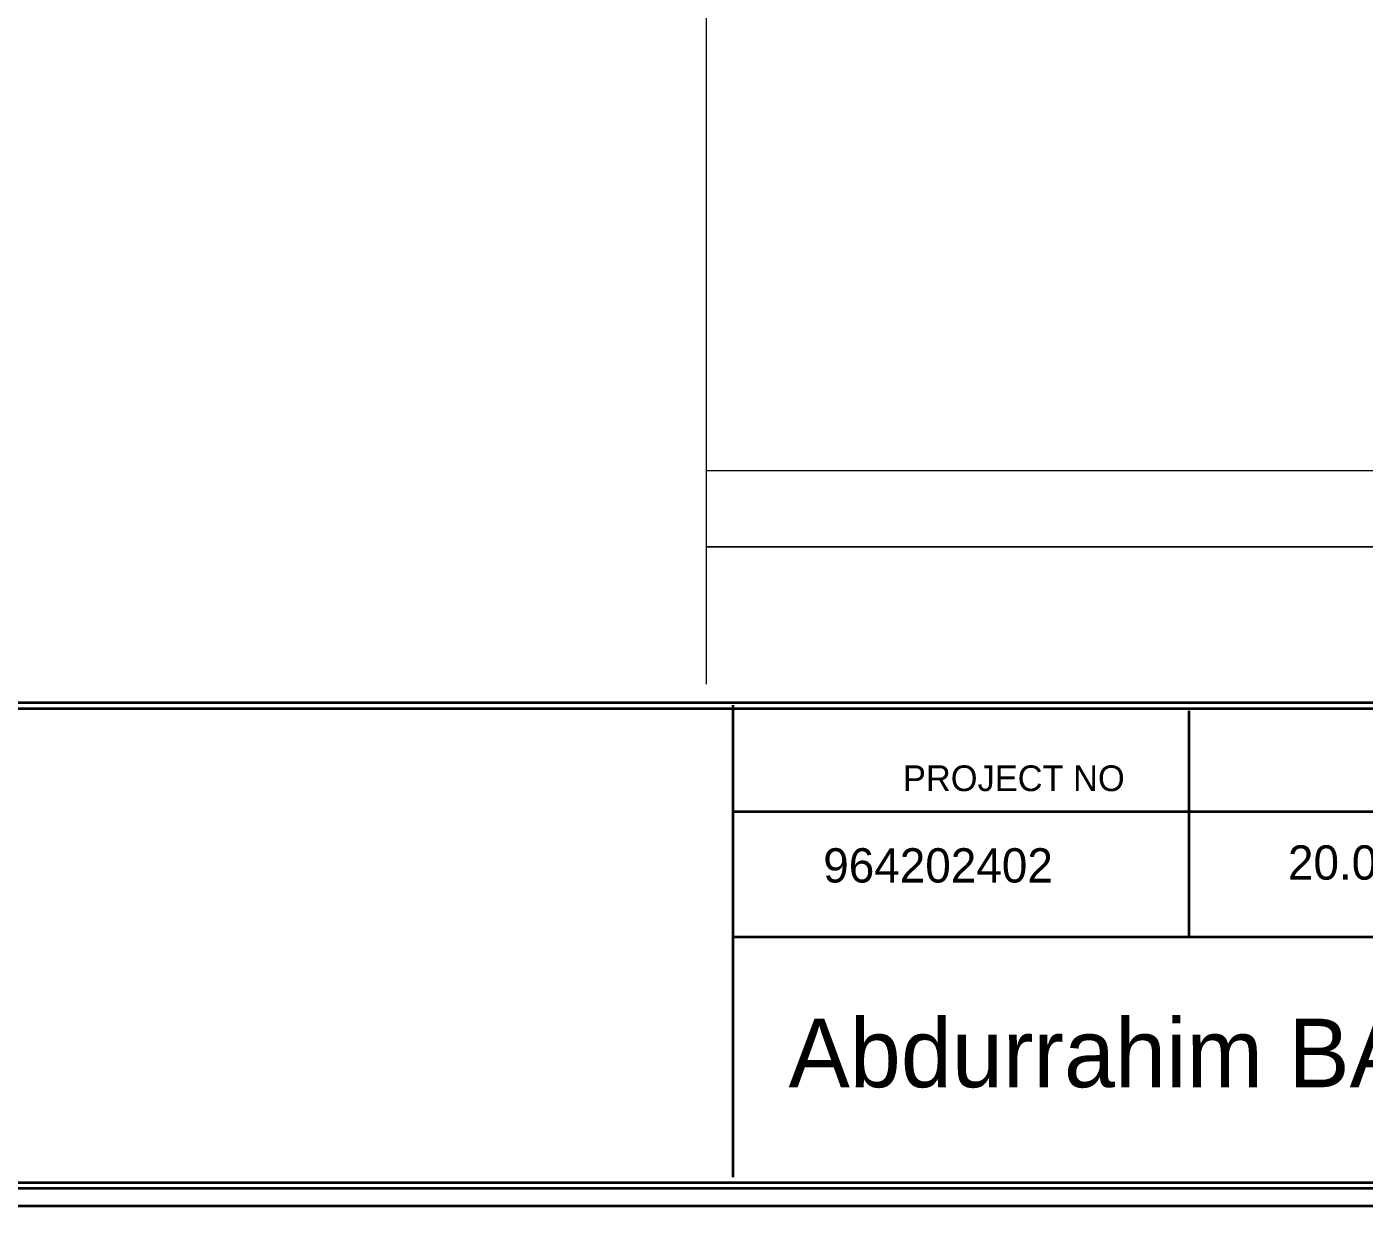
# Model space of a CAD drawing. Header units: millimetres. Extents: x -3207095 to 15275363, y 3702017 to 4798027.
# Drawn here: x 704048 to 705620, y 4468391 to 4469778 of the extents above; entities that cross this region are included whole.
import ezdxf

# ---------------------------------------------------------------- set-up
doc = ezdxf.new("R2010")
doc.units = ezdxf.units.MM
for name, color, linetype, lineweight in [('DUVAR', 7, 'Continuous', 35), ('iç duvar', 7, 'Continuous', 50), ('YAZI', 7, 'Continuous', 15)]:
    doc.layers.add(name, color=color, linetype=linetype, lineweight=lineweight)
doc.layers.add('OLCU', color=1, linetype='Continuous')

msp = doc.modelspace()

# ---------------------------------------------------------------- linework, layer by layer
at = {"layer": 'DUVAR'}
for p, q in [((706812, 4468982.7), (699656.6, 4468982.7)), ((706812, 4468975.6), (699666.6, 4468975.6)), ((704878, 4468979.9), (704878, 4468425.4)), ((705413.8, 4468973.3), (705413.8, 4468707.3)), ((706812, 4468854.7), (704878, 4468854.7)), ((706351.5, 4468707.3), (704878, 4468707.3))]:
    msp.add_line(p, q, dxfattribs=at)
for points in [[(699639.3, 4473191.1), (706839.3, 4473191.1), (706839.3, 4468391.1), (699639.3, 4468391.1)], [(699660.3, 4473170.1), (706818.3, 4473170.1), (706818.3, 4468412.1), (699660.3, 4468412.1)], [(699666.6, 4473163.8), (706812, 4473163.8), (706812, 4468418.4), (699666.6, 4468418.4)]]:
    msp.add_lwpolyline(points, close=True, dxfattribs=at)
at = {"layer": 'iç duvar', "color": 7, "lineweight": 18}
for p, q in [((704846.9, 4469256.1), (706413.2, 4469256.1)), ((704846.9, 4469166.1), (706413.2, 4469166.1))]:
    msp.add_line(p, q, dxfattribs=at)
msp.add_lwpolyline([(704846.9, 4469256.1), (706413.2, 4469256.1), (706413.2, 4469166.1), (704846.9, 4469166.1)], dxfattribs=at)
at = {"layer": 'OLCU', "color": 252, "linetype": 'Continuous', "lineweight": 5, "true_color": 0x939598}
msp.add_line((704846.9, 4469931.1), (704846.9, 4469004.8), dxfattribs=at)

# ---------------------------------------------------------------- texts
at = {"layer": 'YAZI', "attachment_point": 1}
for s, insert, char_height, width in [('{\\fStylus BT|b0|i0|c0|p34;PROJECT NO}', (705078, 4468909.3), 30.24, 286.87), ('{\\fStylus BT|b0|i0|c0|p34;964\\fStylus BT|b0|i0|c162|p34;20\\fStylus BT|b0|i0|c0|p34;2402}', (704984.3, 4468811.9), 40.32, 345.859), ('{\\fStylus BT|b0|i0|c0|p34;20.02.2024}', (705530.4, 4468815.3), 40.32, 366.901), ('{\\fStylus BT|b0|i0|c0|p34;Abdurrahim BAYRAMOGLU}', (704943.6, 4468611.6), 80.64, 1568.779)]:
    msp.add_mtext(s, dxfattribs=dict(at, insert=insert, char_height=char_height, width=width))

doc.saveas('drawing.dxf')
